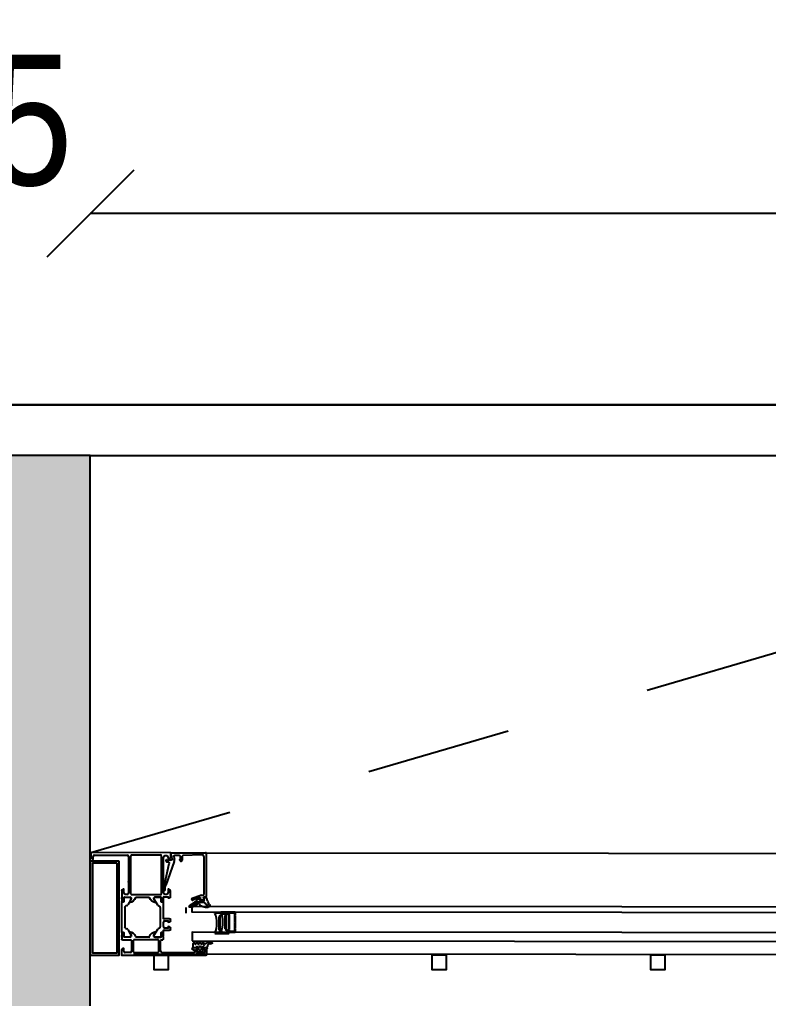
# Model space of a CAD drawing. Header units: metres. Extents: x 493 to 630, y -132 to -15.
# Drawn here: x 533.29 to 533.806, y -92.494 to -91.819 of the extents above; entities that cross this region are included whole.
import ezdxf

# ---------------------------------------------------------------- set-up
doc = ezdxf.new("R2010")
doc.units = ezdxf.units.M
doc.header["$MEASUREMENT"] = 0
doc.header["$PDMODE"] = 3
doc.linetypes.add('HIDDEN2', pattern=[0.1875, 0.125, -0.0625])
for name, color, linetype in [('a_caramida', 2, 'Continuous'), ('a_cote_50', 9, 'Continuous'), ('a_pereti_hasuri', 253, 'Continuous'), ('a_punctat', 40, 'HIDDEN2'), ('a_sticla', 4, 'Continuous'), ('a_tamplarie_ferestre', 6, 'Continuous'), ('a_vederi', 74, 'Continuous'), ('a_vederi subtiri', 124, 'Continuous')]:
    doc.layers.add(name, color=color, linetype=linetype)
doc.layers.add('a_suprafete', color=7, linetype='Continuous', plot=False)
doc.styles.get("Standard").update_dxf_attribs({"font": 'ARIALN.TTF'})
doc.dimstyles.new('50 cote', dxfattribs={"dimtxt": 0.09, "dimasz": 0.06, "dimexe": 0, "dimexo": 0, "dimgap": 0.018, "dimtad": 1, "dimdec": 1, "dimlfac": 100, "dimrnd": 0.5, "dimdsep": 46, "dimtxsty": 'Standard', "dimblk": 'OBLIQUE', "dimcen": 0.00045, "dimclrd": 256, "dimclrt": 4, "dimadec": 1, "dimazin": 0, "dimtfac": 1, "dimtdec": 1, "dimtix": 1, "dimtofl": 0, "dimtmove": 0, "dimatfit": 3, "dimldrblk": 'OBLIQUE', "dimfxl": 0, "dimtolj": 1, "dimtzin": 0, "dimarcsym": 0})

# ---------------------------------------------------------------- blocks, each defined once
blk = doc.blocks.new('_Oblique')
at = {"color": 0, "linetype": 'ByBlock', "lineweight": -2}
blk.add_line((-0.5, -0.5), (0.5, 0.5), dxfattribs=at)
blk = doc.blocks.new('*D600')
at = {"layer": 'a_cote_50', "lineweight": -2, "ltscale": 0.3}
blk.add_line((535.65332, -91.5592), (533.11332, -91.5592), dxfattribs=at)
at = {"layer": 'Defpoints', "color": 0, "ltscale": 0.3}
for p in [(533.11332, -91.5592), (535.65332, -92.03958), (533.11332, -92.11958)]:
    blk.add_point(p, dxfattribs=at)
at = {"layer": 'a_cote_50', "lineweight": -2, "ltscale": 0.3, "xscale": 0.06, "yscale": 0.06, "zscale": 0.06, "rotation": 180}
blk.add_blockref('_Oblique', (533.11332, -91.5592), dxfattribs=at)
at = {"layer": 'a_cote_50', "lineweight": -2, "ltscale": 0.3, "xscale": 0.06, "yscale": 0.06, "zscale": 0.06}
blk.add_blockref('_Oblique', (535.65332, -91.5592), dxfattribs=at)
at = {"layer": 'a_cote_50', "color": 4, "ltscale": 0.3, "insert": (534.38332, -91.49524), "char_height": 0.09, "attachment_point": 5}
blk.add_mtext('\\A1;254', dxfattribs=at)
blk = doc.blocks.new('*D612')
at = {"layer": 'a_cote_50', "lineweight": -2, "ltscale": 0.3}
blk.add_line((535.30832, -91.95253), (533.33832, -91.95253), dxfattribs=at)
at = {"layer": 'Defpoints', "color": 0, "ltscale": 0.3}
for p in [(533.33832, -91.95253), (533.33832, -92.11958), (535.30832, -92.11958)]:
    blk.add_point(p, dxfattribs=at)
at = {"layer": 'a_cote_50', "lineweight": -2, "ltscale": 0.3, "xscale": 0.06, "yscale": 0.06, "zscale": 0.06, "rotation": 180}
blk.add_blockref('_Oblique', (533.33832, -91.95253), dxfattribs=at)
at = {"layer": 'a_cote_50', "lineweight": -2, "ltscale": 0.3, "xscale": 0.06, "yscale": 0.06, "zscale": 0.06}
blk.add_blockref('_Oblique', (535.30832, -91.95253), dxfattribs=at)
at = {"layer": 'a_cote_50', "color": 4, "ltscale": 0.3, "char_height": 0.09, "attachment_point": 5}
for s, insert in [('\\A1;197', (534.32332, -91.88857)), ('\\A1;74', (534.32332, -92.01553))]:
    blk.add_mtext(s, dxfattribs=dict(at, insert=insert))
blk = doc.blocks.new('*D616')
at = {"layer": 'Defpoints', "color": 0, "ltscale": 0.3}
for p in [(533.11332, -91.95253), (533.11332, -92.11958), (533.33832, -92.11958)]:
    blk.add_point(p, dxfattribs=at)
at = {"layer": 'a_cote_50', "color": 4, "ltscale": 0.3, "insert": (533.22582, -91.88857), "char_height": 0.09, "attachment_point": 5}
blk.add_mtext('\\A1;22.5', dxfattribs=at)
blk = doc.blocks.new('__4FAFA3F2_FC5C_44BB_A64D_ECB77A95FE74_')
at = {"layer": 'a_vederi subtiri'}
for p, q in [((-125.45, 67), (-125.45, 71)), ((-125.01, 71), (-125.01, 67)), ((-125.01, 66.81), (-125.01, 70.75)), ((-124.7, 66.81), (-124.7, 70.75)), ((-124.36, 71.5), (-123.26, 71.5)), ((-124.36, 71.14), (-119.03, 71.14)), ((-123.26, 71.5), (-123.04, 71.25)), ((-123.04, 71.25), (-122.83, 71.5)), ((-122.83, 71.5), (-118.89, 71.5)), ((-118.01, 71.5), (-114.08, 71.5)), ((-117.87, 71.14), (-112.54, 71.14)), ((-114.08, 71.5), (-113.86, 71.25)), ((-113.86, 71.25), (-113.64, 71.5)), ((-113.64, 71.5), (-112.54, 71.5)), ((-112.2, 70.75), (-112.2, 66.81)), ((-111.89, 67), (-111.89, 71)), ((-111.89, 70.75), (-111.89, 66.81)), ((-111.45, 71), (-111.45, 67)), ((-125.45, 61.5), (-125.45, 67)), ((-125.01, 67), (-125.01, 66.81)), ((-124.82, 66.28), (-123.45, 64.72)), ((-123.45, 64.72), (-124.82, 66.28)), ((-123.23, 64.97), (-124.6, 66.53)), ((-113.91, 64.86), (-122.99, 64.86)), ((-122.99, 64.5), (-113.91, 64.5)), ((-113.91, 64.5), (-122.99, 64.5)), ((-112.3, 66.53), (-113.67, 64.97)), ((-113.45, 64.72), (-112.08, 66.28)), ((-112.08, 66.28), (-113.45, 64.72)), ((-111.89, 66.81), (-111.89, 67)), ((-111.45, 67), (-111.45, 61.5))]:
    blk.add_line(p, q, dxfattribs=at)
at = {"layer": 'a_vederi subtiri', "extrusion": (2e-16, 2e-16, -1)}
for centre, radius, start, end in [((125.23, 71.03), 0.221, 352.37185, 187.62815), ((124.31, 70.79), 0.708, 356.44057, 85.93128), ((124.33, 70.77), 0.368, 356.44057, 85.93128), ((118.45, 71.68), 0.787, 223.03501, 316.96499), ((118.45, 71.76), 0.512, 210.75551, 329.24449), ((112.59, 70.79), 0.708, 94.06872, 183.55943), ((112.57, 70.77), 0.368, 94.06872, 183.55943), ((111.67, 71.03), 0.221, 352.37185, 187.62815), ((125.23, 66.97), 0.221, 172.37185, 7.62815), ((125.23, 66.97), 0.221, 172.37185, 7.62815), ((118.45, 44.3), 18.57, 67.85274, 112.14726), ((124.2, 66.8), 0.808, 319.63799, 0.51725), ((124.2, 66.8), 0.808, 319.63799, 0.51725), ((124.28, 66.81), 0.42, 319.63799, 0.51725), ((122.98, 65.12), 0.618, 270.77303, 319.8915), ((122.98, 65.12), 0.618, 270.77303, 319.8915), ((122.99, 65.18), 0.321, 270.77303, 319.8915), ((113.91, 65.18), 0.321, 220.1085, 269.22697), ((113.92, 65.12), 0.618, 220.1085, 269.22697), ((113.92, 65.12), 0.618, 220.1085, 269.22697), ((112.62, 66.81), 0.42, 179.48275, 220.36201), ((112.7, 66.8), 0.808, 179.48275, 220.36201), ((112.7, 66.8), 0.808, 179.48275, 220.36201), ((111.67, 66.97), 0.221, 172.37185, 7.62815), ((111.67, 66.97), 0.221, 172.37185, 7.62815)]:
    blk.add_arc(centre, radius, start, end, dxfattribs=at)
blk = doc.blocks.new('tampalrie subsol')
at = {"layer": 'a_punctat', "ltscale": 0.5}
blk.add_line((533.33866, -92.39381), (534.28123, -92.11827), dxfattribs=at)
at = {"layer": 'a_sticla'}
for points in [[(533.40867, -92.43081), (534.29834, -92.43151), (534.29834, -92.43551), (533.40867, -92.43481)], [(533.40867, -92.45481), (534.29834, -92.45551), (534.29834, -92.44951), (533.40867, -92.44881)]]:
    blk.add_lwpolyline(points, close=True, dxfattribs=at)
at = {"layer": 'a_tamplarie_ferestre', "extrusion": (8.75965e-20, 1.5e-15, -1)}
blk.add_line((533.39382, -92.39383), (533.41789, -92.39383), dxfattribs=at)
at = {"layer": 'a_tamplarie_ferestre', "extrusion": (2.00012e-16, 2.00051e-16, -1)}
for points in [[(-533.39212, -92.39683), (-533.39212, -92.39833), (-533.39272, -92.39833), (-533.39382, -92.39723), (-533.39382, -92.39383), (-533.33866, -92.39381), (-533.33866, -92.39721), (-533.33976, -92.39831), (-533.34036, -92.39831), (-533.34036, -92.39651)], [(-533.34136, -92.39551), (-533.36382, -92.39553)], [(-533.36482, -92.39653), (-533.3648, -92.41359)], [(-533.3663, -92.42239), (-533.36632, -92.39593)], [(-533.36682, -92.39543), (-533.38682, -92.39543)], [(-533.38732, -92.39593), (-533.3873, -92.4224)], [(-533.3888, -92.4136), (-533.38882, -92.39683)], [(-533.38982, -92.39583), (-533.39112, -92.39583)], [(-533.3648, -92.41459), (-533.3648, -92.42159)], [(-533.3888, -92.4216), (-533.3888, -92.4146)], [(-533.36, -92.42009), (-533.36, -92.42459)], [(-533.3602, -92.42487), (-533.3602, -92.42532)], [(-533.3615, -92.42159), (-533.3615, -92.41909), (-533.361, -92.41909)], [(-533.36158, -92.42747), (-533.36158, -92.42471)], [(-533.36161, -92.4275), (-533.36161, -92.4251)], [(-533.3617, -92.42459), (-533.366, -92.42459)], [(-533.36212, -92.4246), (-533.36559, -92.4246)], [(-533.3638, -92.42259), (-533.3625, -92.42259)], [(-533.3665, -92.42509), (-533.3665, -92.42579), (-533.36512, -92.42819)], [(-533.3868, -92.4229), (-533.3668, -92.42289)], [(-533.37003, -92.42459), (-533.37876, -92.42459)], [(-533.38369, -92.4282), (-533.3823, -92.42579), (-533.3823, -92.42509)], [(-533.3828, -92.42459), (-533.3871, -92.42459)], [(-533.3867, -92.4246), (-533.38322, -92.4246)], [(-533.38719, -92.42751), (-533.3872, -92.42511)], [(-533.38722, -92.42471), (-533.38722, -92.42748)], [(-533.3886, -92.42532), (-533.3886, -92.42487)], [(-533.3891, -92.4243), (-533.3921, -92.4243), (-533.3921, -92.4251), (-533.3931, -92.4251)], [(-533.3911, -92.4226), (-533.3898, -92.4226)], [(-533.3926, -92.4191), (-533.3921, -92.4191), (-533.3921, -92.4216)], [(-533.3936, -92.4246), (-533.3936, -92.4201)], [(-533.36, -92.42559), (-533.36, -92.42747)], [(-533.36, -92.44838), (-533.36, -92.4283)], [(-533.3603, -92.42777), (-533.36128, -92.42777)], [(-533.3605, -92.4278), (-533.36131, -92.4278)], [(-533.3622, -92.43171), (-533.3622, -92.44498)], [(-533.3636, -92.43034), (-533.3627, -92.43084)], [(-533.36629, -92.42613), (-533.36419, -92.42977)], [(-533.38252, -92.42613), (-533.38462, -92.42977)], [(-533.38353, -92.42839), (-533.38357, -92.42839)], [(-533.38521, -92.43034), (-533.38609, -92.43084)], [(-533.3866, -92.43171), (-533.3866, -92.44498)], [(-533.3883, -92.42781), (-533.38749, -92.42781)], [(-533.38752, -92.42778), (-533.3885, -92.42778)], [(-533.3888, -92.42748), (-533.3888, -92.4256)], [(-533.3931, -92.4394), (-533.3888, -92.4394), (-533.3888, -92.42831)], [(-533.3888, -92.4449), (-533.3888, -92.4419)], [(-533.3898, -92.4409), (-533.3921, -92.4409), (-533.3921, -92.4419), (-533.39286, -92.44169)], [(-533.39286, -92.4451), (-533.3921, -92.4449), (-533.3921, -92.4459), (-533.3898, -92.4459)], [(-533.3936, -92.44073), (-533.3936, -92.4399)], [(-533.36, -92.44921), (-533.36, -92.45109)], [(-533.36, -92.45209), (-533.36, -92.45359)], [(-533.3602, -92.45137), (-533.3602, -92.45182)], [(-533.36128, -92.44891), (-533.3603, -92.44891)], [(-533.36131, -92.44888), (-533.3605, -92.44888)], [(-533.36158, -92.45197), (-533.36158, -92.44921)], [(-533.36161, -92.45158), (-533.36161, -92.44918)], [(-533.366, -92.45209), (-533.3617, -92.45209)], [(-533.36559, -92.45208), (-533.36211, -92.45208)], [(-533.3627, -92.44585), (-533.3636, -92.44635)], [(-533.36419, -92.44692), (-533.36629, -92.45055)], [(-533.36512, -92.4485), (-533.3665, -92.45089), (-533.3665, -92.45159)], [(-533.3788, -92.45209), (-533.37, -92.45209)], [(-533.3823, -92.45159), (-533.3823, -92.45089), (-533.38368, -92.4485)], [(-533.38461, -92.44692), (-533.38252, -92.45055)], [(-533.3871, -92.4521), (-533.3828, -92.45209)], [(-533.38322, -92.45208), (-533.38669, -92.45208)], [(-533.38609, -92.44585), (-533.38521, -92.44635)], [(-533.38719, -92.45159), (-533.38719, -92.44919)], [(-533.38722, -92.44922), (-533.38722, -92.45198)], [(-533.38749, -92.44889), (-533.3883, -92.44889)], [(-533.3885, -92.44892), (-533.38752, -92.44892)], [(-533.3886, -92.45182), (-533.3886, -92.45137)], [(-533.3888, -92.44839), (-533.3888, -92.4474), (-533.3931, -92.4474)], [(-533.3888, -92.4511), (-533.3888, -92.44922)], [(-533.3888, -92.4535), (-533.3888, -92.4521)], [(-533.3936, -92.4469), (-533.3936, -92.44606)], [(-533.3605, -92.45409), (-533.3663, -92.45409)], [(-533.3668, -92.45459), (-533.3668, -92.46179)], [(-533.3682, -92.46249), (-533.3682, -92.45429)], [(-533.3687, -92.45379), (-533.3849, -92.45379)], [(-533.3854, -92.45429), (-533.3854, -92.46249)], [(-533.3868, -92.46165), (-533.3868, -92.4545)], [(-533.3873, -92.454), (-533.3883, -92.454)], [(-533.3615, -92.46179), (-533.3615, -92.46009), (-533.3609, -92.46009), (-533.3598, -92.46119), (-533.3598, -92.46459), (-533.4183, -92.4646)], [(-533.3658, -92.46279), (-533.3625, -92.46279)], [(-533.3849, -92.46299), (-533.3687, -92.46299)], [(-533.4097, -92.463), (-533.3938, -92.463), (-533.38775, -92.46265)], [(-533.4087, -92.4601), (-533.4087, -92.4603)], [(-533.412, -92.4596), (-533.4092, -92.4596)], [(-533.4092, -92.4608), (-533.4097, -92.4608)], [(-533.4102, -92.4613), (-533.4102, -92.4625)], [(-533.4115, -92.4623), (-533.4115, -92.4606), (-533.4125, -92.4606), (-533.4125, -92.4601)], [(-533.4165, -92.4633), (-533.4125, -92.4633)], [(-533.4165, -92.4601), (-533.4165, -92.4606), (-533.4175, -92.4606), (-533.4175, -92.4623)], [(-533.4183, -92.4596), (-533.417, -92.4596)], [(-533.4188, -92.4641), (-533.4188, -92.4601)]]:
    blk.add_lwpolyline(points, dxfattribs=at)
at = {"layer": 'a_tamplarie_ferestre', "extrusion": (8.75965e-20, 1.5e-15, -1)}
for points in [[(-533.39481, -92.39778), (-533.3941, -92.39516)], [(-533.39599, -92.39642), (-533.39651, -92.39836)], [(-533.4, -92.39579), (-533.39647, -92.39579)], [(-533.40027, -92.39932), (-533.3999, -92.39869), (-533.4005, -92.39869), (-533.4005, -92.39629)], [(-533.41839, -92.39429), (-533.41838, -92.4241)], [(-533.3908, -92.39982), (-533.3908, -92.39888)], [(-533.39091, -92.39878), (-533.39375, -92.39904)], [(-533.38899, -92.41796), (-533.38899, -92.41467)], [(-533.38939, -92.41979), (-533.38939, -92.41867)], [(-533.4087, -92.42531), (-533.41469, -92.42313)], [(-533.4137, -92.42487), (-533.40905, -92.42657)], [(-533.41637, -92.4251), (-533.41637, -92.4261)], [(-533.41787, -92.4246), (-533.41687, -92.4246)], [(-533.40837, -92.4261), (-533.40837, -92.42578)], [(-533.41437, -92.4261), (-533.41437, -92.42534)], [(-533.41587, -92.4266), (-533.41487, -92.4266)]]:
    blk.add_lwpolyline(points, dxfattribs=at)
for points in [[(-533.41487, -92.4231), (-533.41638, -92.4231, -0.414205), (-533.41688, -92.4226), (-533.41689, -92.39686, -0.426752), (-533.41532, -92.39536), (-533.40228, -92.39577, -0.401735), (-533.4018, -92.39627), (-533.4018, -92.3991)], [(-533.38917, -92.4146), (-533.38951, -92.41498, -0.49304), (-533.38982, -92.41502), (-533.39282, -92.40127, -0.637079), (-533.39251, -92.40042), (-533.39126, -92.40032)], [(-533.39612, -92.39981), (-533.39048, -92.41621, -0.198912), (-533.38989, -92.41763), (-533.38989, -92.41979)]]:
    blk.add_lwpolyline(points, format="xyb", dxfattribs=at)
at = {"layer": 'a_tamplarie_ferestre'}
for points in [[(533.35832, -92.39961), (533.33832, -92.39961), (533.3383, -92.46458), (533.3583, -92.46458)], [(533.35682, -92.40111), (533.33982, -92.40111), (533.3398, -92.46308), (533.3568, -92.46308)]]:
    blk.add_lwpolyline(points, close=True, dxfattribs=at)
for centre, radius, start, end in [((533.34136, -92.39651), 0.001, 89.99997, 179.99345), ((533.36382, -92.39653), 0.001, 359.997, 89.99631), ((533.36682, -92.39593), 0.0005, 89.99697, 179.99634), ((533.38682, -92.39593), 0.0005, 359.99697, 89.99634), ((533.38982, -92.39683), 0.001, 89.99979, 179.99395), ((533.39112, -92.39683), 0.001, 0.00204, 89.9917), ((533.41789, -92.39433), 0.0005, 359.99687, 89.99634), ((533.3909, -92.39888), 0.0001, 84.94328, 179.99665), ((533.3913, -92.39982), 0.0005, 179.99682, 264.99689), ((533.39506, -92.39875), 0.0015, 314.99586, 14.99645), ((533.401, -92.39898), 0.000809, 205.09356, 351.17728), ((533.36428, -92.41409), 0.000725, 316.39252, 43.60079), ((533.38933, -92.4141), 0.000725, 136.38508, 223.60823), ((533.38909, -92.41467), 0.0001, 42.1407, 179.99665), ((533.38931, -92.41797), 0.000319, 178.9604, 239.24281), ((533.35993, -92.42486), 0.000279, 358.83206, 73.57678), ((533.3625, -92.42159), 0.001, 179.99773, 269.99547), ((533.3617, -92.42471), 0.00012, 89.99655, 179.99665), ((533.36212, -92.42511), 0.000505, 89.42908, 179.42969), ((533.3638, -92.42159), 0.001, 269.99487, 359.99843), ((533.36545, -92.42559), 0.001, 327.26964, 81.81505), ((533.366, -92.42509), 0.0005, 359.99605, 89.99813), ((533.3668, -92.42239), 0.0005, 179.99697, 269.99634), ((533.37003, -92.42509), 0.0005, 89.99665, 163.04225), ((533.37876, -92.42509), 0.0005, 17.28621, 89.99665), ((533.3828, -92.42509), 0.0005, 89.99518, 179.99726), ((533.3868, -92.4224), 0.0005, 269.99697, 359.99634), ((533.3871, -92.42471), 0.00012, 359.99665, 89.99675), ((533.38888, -92.42486), 0.000279, 106.41653, 181.16124), ((533.3898, -92.4216), 0.001, 180.00002, 269.99329), ((533.3891, -92.4246), 0.0003, 90.02579, 179.97102), ((533.38964, -92.4198), 0.00025, 176.44126, 3.55205), ((533.3911, -92.4216), 0.001, 270.00167, 359.99165), ((533.41487, -92.4236), 0.0005, 89.99665, 110.00691), ((533.41788, -92.4241), 0.0005, 269.99781, 359.99572), ((533.35993, -92.42533), 0.000279, 286.42125, 1.15952), ((533.3605, -92.4283), 0.0005, 89.99635, 179.99696), ((533.36289, -92.42902), 0.0015, 297.99091, 329.99666), ((533.3856, -92.43171), 0.001, 359.99417, 60.68782), ((533.38749, -92.42751), 0.0003, 179.99417, 269.99417), ((533.38888, -92.42533), 0.000279, 178.83378, 253.57206), ((533.40887, -92.42578), 0.0005, 110.00691, 179.99665), ((533.40887, -92.4261), 0.0005, 179.99665, 290.00807), ((533.41487, -92.4261), 0.0005, 179.99754, 269.99576), ((533.41587, -92.4261), 0.0005, 269.99735, 359.99618), ((533.3856, -92.44498), 0.001, 299.30053, 359.99417), ((533.3898, -92.4419), 0.001, 90.00296, 179.98991), ((533.3898, -92.4449), 0.001, 179.99518, 269.99857), ((533.3605, -92.44838), 0.0005, 179.99635, 269.99696), ((533.35992, -92.45136), 0.000279, 358.83378, 73.57206), ((533.35992, -92.45183), 0.000279, 286.41653, 1.16124), ((533.3617, -92.45197), 0.00012, 179.99665, 269.99665), ((533.36211, -92.45158), 0.0005, 179.99635, 269.99696), ((533.36289, -92.44767), 0.0015, 29.99665, 62.0024), ((533.36545, -92.45109), 0.001, 278.17826, 32.72367), ((533.366, -92.45159), 0.0005, 269.99665, 359.99665), ((533.37, -92.45159), 0.0005, 197.74365, 269.99665), ((533.3788, -92.45159), 0.0005, 269.99665, 342.24966), ((533.3828, -92.45159), 0.0005, 179.99665, 269.99665), ((533.3871, -92.45198), 0.00012, 269.99665, 359.99665), ((533.38749, -92.44919), 0.0003, 89.99417, 179.99417), ((533.38888, -92.45136), 0.000279, 106.42125, 181.15952), ((533.38888, -92.45183), 0.000279, 178.83206, 253.57678), ((533.3663, -92.45459), 0.0005, 359.99624, 89.99707), ((533.3687, -92.45429), 0.0005, 89.99665, 179.99665), ((533.3849, -92.45429), 0.0005, 359.99665, 89.99665), ((533.3873, -92.4545), 0.0005, 89.99665, 179.99665), ((533.3625, -92.46179), 0.001, 179.99487, 269.99843), ((533.3658, -92.46179), 0.001, 269.99779, 359.99552), ((533.3687, -92.46249), 0.0005, 179.99665, 269.99665), ((533.3849, -92.46249), 0.0005, 269.99665, 359.99665), ((533.3878, -92.46165), 0.001, 179.99598, 266.72738), ((533.4097, -92.4613), 0.0005, 359.99697, 89.99634), ((533.4097, -92.4625), 0.0005, 269.99624, 359.99708), ((533.4125, -92.4623), 0.001, 179.99394, 269.99761), ((533.4165, -92.4623), 0.001, 269.99913, 359.99418)]:
    blk.add_arc(centre, radius, start, end, dxfattribs=at)
at = {"layer": 'a_tamplarie_ferestre', "extrusion": (8.75965e-20, 1.5e-15, -1)}
for centre, radius, start, end in [((-533.39384, -92.39804), 0.001, 165.00317, 275.00343), ((-533.39362, -92.39529), 0.0005, 113.24295, 164.99885), ((-533.39647, -92.39629), 0.0005, 345.00404, 90.00049), ((-533.4, -92.39629), 0.0005, 90.00323, 180.00367), ((-533.38889, -92.41867), 0.0005, 120.75719, 180.00336), ((-533.41387, -92.42534), 0.0005, 70.06494, 179.9605), ((-533.41687, -92.4251), 0.0005, 0.00312, 90.00357)]:
    blk.add_arc(centre, radius, start, end, dxfattribs=at)
at = {"layer": 'a_tamplarie_ferestre', "extrusion": (2.00012e-16, 2.00051e-16, -1)}
for centre, radius, start, end in [((-533.361, -92.42009), 0.001, 0.00531, 90.00138), ((-533.36488, -92.42352), 0.00488, 196.95775, 265.66369), ((-533.38394, -92.42348), 0.00492, 274.74019, 342.71379), ((-533.38336, -92.42559), 0.001, 327.27881, 81.82422), ((-533.3867, -92.42511), 0.0005, 90.00552, 180.00613), ((-533.3926, -92.4201), 0.001, 90.00836, 179.99833), ((-533.3931, -92.4246), 0.0005, 180.0007, 270.00687), ((-533.3603, -92.42747), 0.0003, 270.00335, 0.00335), ((-533.36128, -92.42747), 0.0003, 180.00335, 270.00335), ((-533.36131, -92.4275), 0.0003, 180.00335, 270.00335), ((-533.3632, -92.43171), 0.001, 0.00339, 60.00346), ((-533.36524, -92.42826), 0.000137, 265.66369, 30.00326), ((-533.38357, -92.42826), 0.000139, 155.94308, 266.61652), ((-533.38592, -92.42902), 0.0015, 298.00008, 330.00583), ((-533.38752, -92.42748), 0.0003, 270.00335, 0.00335), ((-533.3883, -92.42831), 0.0005, 90.00583, 180.00583), ((-533.3885, -92.42748), 0.0003, 180.00335, 270.00335), ((-533.3632, -92.44498), 0.001, 300.00323, 0.0033), ((-533.3926, -92.44073), 0.001, 180.03853, 254.95229), ((-533.3926, -92.44607), 0.001, 105.06615, 179.95813), ((-533.3931, -92.4399), 0.0005, 90.00503, 180.00079), ((-533.3603, -92.44921), 0.0003, 0.00335, 90.00335), ((-533.36128, -92.44921), 0.0003, 90.00335, 180.00335), ((-533.36131, -92.44918), 0.0003, 90.00335, 180.00335), ((-533.36524, -92.44843), 0.000138, 330.00335, 95.62592), ((-533.36476, -92.45327), 0.005, 95.62592, 162.25635), ((-533.38404, -92.45327), 0.005, 17.75034, 84.38077), ((-533.38336, -92.45109), 0.001, 278.18743, 32.73284), ((-533.38356, -92.44843), 0.000138, 84.38077, 210.00335), ((-533.38591, -92.44767), 0.0015, 30.00582, 62.01157), ((-533.38669, -92.45159), 0.0005, 180.00552, 270.00613), ((-533.38752, -92.44922), 0.0003, 0.00335, 90.00335), ((-533.3883, -92.44839), 0.0005, 180.00583, 270.00583), ((-533.3885, -92.44922), 0.0003, 90.00335, 180.00335), ((-533.3931, -92.4469), 0.0005, 180.00675, 270.00082), ((-533.3605, -92.45359), 0.0005, 270.00176, 0.00493), ((-533.3883, -92.4535), 0.0005, 180.00335, 270.00335), ((-533.4092, -92.4601), 0.0005, 0.00176, 90.00493), ((-533.4092, -92.4603), 0.0005, 270.00187, 0.00482), ((-533.412, -92.4601), 0.0005, 90.00893, 179.99776), ((-533.417, -92.4601), 0.0005, 359.99753, 90.00567), ((-533.4183, -92.4601), 0.0005, 90.00293, 180.00376), ((-533.4183, -92.4641), 0.0005, 180.00293, 270.00376)]:
    blk.add_arc(centre, radius, start, end, dxfattribs=at)
at = {"layer": 'a_vederi subtiri'}
blk.add_line((533.4045, -92.4356), (533.4045, -92.4316), dxfattribs=at)
for points in [[(533.39876, -92.39382), (534.29029, -92.39464), (534.29029, -92.33951), (534.19939, -92.33951), (534.19939, -92.34683), (534.27071, -92.34683), (534.27071, -92.39451)], [(533.41843, -92.42505), (533.41704, -92.42532)], [(533.40992, -92.42975), (533.41202, -92.4282)], [(533.41202, -92.4282), (533.40992, -92.42975)], [(533.41262, -92.428), (533.41665, -92.428)], [(533.41665, -92.428), (533.41262, -92.428)], [(533.41349, -92.4255), (533.41323, -92.4255)], [(533.41414, -92.4267), (533.41377, -92.42569)], [(533.41661, -92.4269), (533.41442, -92.4269)], [(533.4168, -92.42566), (533.41691, -92.42656)], [(533.41764, -92.43155), (533.4197, -92.43155)], [(533.41922, -92.42721), (533.41879, -92.42528)], [(533.41974, -92.43105), (533.41976, -92.43154)], [(533.41976, -92.43155), (533.41974, -92.43106)], [(534.28384, -92.46451), (533.36826, -92.46382)]]:
    blk.add_lwpolyline(points, dxfattribs=at)
at = {"layer": 'a_vederi subtiri', "extrusion": (2.00018e-16, 3.00051e-16, -1)}
for points in [[(-533.40971, -92.45598), (-533.40905, -92.457), (-533.40905, -92.459)], [(-533.41068, -92.45673), (-533.41042, -92.45606)], [(-533.41168, -92.45607), (-533.41142, -92.45673)], [(-533.41268, -92.45673), (-533.41242, -92.45607)], [(-533.41325, -92.4609), (-533.41325, -92.459)], [(-533.41368, -92.45607), (-533.41342, -92.45673)], [(-533.41375, -92.4585), (-533.41435, -92.4585)], [(-533.41468, -92.45673), (-533.41442, -92.45607)], [(-533.41485, -92.459), (-533.41485, -92.4609)], [(-533.41568, -92.45607), (-533.41542, -92.45673)], [(-533.41645, -92.4569), (-533.41645, -92.45621)], [(-533.41793, -92.45657), (-533.41732, -92.45723)], [(-533.41895, -92.4598), (-533.41903, -92.45883)], [(-533.42209, -92.4558), (-533.41969, -92.4558)], [(-533.42101, -92.45678), (-533.42208, -92.45665)], [(-533.40935, -92.4593), (-533.41145, -92.4593)], [(-533.41184, -92.46141), (-533.41288, -92.46245)], [(-533.41245, -92.4593), (-533.41245, -92.46061)], [(-533.41323, -92.4626), (-533.41487, -92.4626)], [(-533.41435, -92.4614), (-533.41375, -92.4614)], [(-533.41522, -92.46245), (-533.41626, -92.46141)], [(-533.41565, -92.46061), (-533.41565, -92.4593)], [(-533.41665, -92.4593), (-533.41855, -92.4593), (-533.41855, -92.4602)]]:
    blk.add_lwpolyline(points, dxfattribs=at)
at = {"layer": 'a_vederi subtiri', "extrusion": (3.66023e-24, 6.27398e-20, -1)}
for centre, radius, start, end in [((-533.41849, -92.42535), 0.0003, 77.64686, 167.23812), ((-533.40737, -92.43084), 0.000698, 353.55082, 73.06219), ((-533.40631, -92.42483), 0.0061, 233.70018, 266.60584), ((-533.40737, -92.43085), 0.000698, 269.60582, 353.55082), ((-533.40741, -92.42456), 0.00699, 218.57187, 270.33598), ((-533.42249, -92.43722), 0.015, 43.77522, 50.99512), ((-533.41262, -92.429), 0.001, 52.98787, 90.00335), ((-533.41323, -92.4258), 0.0003, 50.99512, 90.00335), ((-533.41349, -92.4258), 0.0003, 90.00335, 160.0159), ((-533.41748, -92.42738), 0.00413, 276.36021, 335.88689), ((-533.41665, -92.429), 0.001, 90.00335, 158.60689), ((-533.41709, -92.42562), 0.0003, 351.88535, 79.00925), ((-533.41764, -92.42855), 0.003, 269.98646, 282.01716), ((-533.42106, -92.42667), 0.004, 297.72365, 330.67465), ((-533.41874, -92.4311), 0.001, 117.72365, 177.27835), ((-533.41967, -92.43039), 0.00116, 265.47176, 268.25109), ((-533.41967, -92.43039), 0.00116, 135.57263, 265.47176)]:
    blk.add_arc(centre, radius, start, end, dxfattribs=at)
at = {"layer": 'a_vederi subtiri'}
for centre, radius, start, end in [((533.40631, -92.42484), 0.0061, 273.39416, 306.29982), ((533.39981, -92.41558), 0.01634, 296.73601, 316.44552), ((533.41262, -92.429), 0.001, 89.99665, 127.01213), ((533.41325, -92.42921), 0.000476, 17.91272, 141.42813), ((533.41442, -92.4266), 0.0003, 199.99649, 269.99665), ((533.41661, -92.4266), 0.0003, 269.99665, 7.20433), ((533.41665, -92.429), 0.001, 21.39311, 89.99665), ((533.42106, -92.42668), 0.004, 209.32535, 242.27635), ((533.41874, -92.4311), 0.001, 2.72165, 62.27635), ((533.42417, -92.42608), 0.00508, 192.84854, 223.55537), ((533.41105, -92.45658), 0.0004, 200.96206, 339.03125), ((533.41195, -92.4593), 0.0005, 0.05325, 179.94006), ((533.41305, -92.45658), 0.0004, 200.96206, 339.03125), ((533.41375, -92.459), 0.0005, 89.99634, 179.99697), ((533.41435, -92.459), 0.0005, 0.01299, 89.98031), ((533.41505, -92.45658), 0.0004, 200.96206, 339.03125), ((533.41615, -92.4593), 0.0005, 0.05328, 179.94002), ((533.41695, -92.4569), 0.0005, 180.05448, 317.95871), ((533.42127, -92.45901), 0.00225, 96.7184, 175.3978), ((533.41215, -92.46061), 0.0003, 260.25869, 359.99665), ((533.41375, -92.4609), 0.0005, 180.01629, 269.97702), ((533.41435, -92.4609), 0.0005, 270.01713, 359.97618), ((533.41595, -92.46061), 0.0003, 179.99665, 279.7363)]:
    blk.add_arc(centre, radius, start, end, dxfattribs=at)
at = {"layer": 'a_vederi subtiri', "extrusion": (2.00018e-16, 3.00051e-16, -1)}
for centre, radius, start, end in [((-533.40935, -92.459), 0.000299, 269.77297, 0.23372), ((-533.41005, -92.4562), 0.0004, 33.17811, 159.03794), ((-533.41205, -92.45621), 0.0004, 20.96875, 159.03794), ((-533.41405, -92.45621), 0.0004, 20.96875, 159.03794), ((-533.41605, -92.45621), 0.0004, 20.96875, 180.00335), ((-533.41969, -92.4582), 0.0024, 42.67688, 90.00335), ((-533.42209, -92.45623), 0.000426, 90.20706, 270.87615), ((-533.41205, -92.4612), 0.0003, 315.11466, 99.74131), ((-533.41323, -92.4621), 0.0005, 270.00335, 315.00324), ((-533.41487, -92.4621), 0.0005, 225.00346, 270.00335), ((-533.41605, -92.4612), 0.0003, 80.2637, 224.89375), ((-533.41855, -92.4598), 0.000399, 179.90805, 270.09864)]:
    blk.add_arc(centre, radius, start, end, dxfattribs=at)
at = {"xscale": -0.001000000000008328, "yscale": 0.001000000000008328, "zscale": 0.001000000000008328}
for p, rotation in [((533.36283, -92.32414), 269.9966540607937), ((533.36699, -92.32336), 270.0033459392066)]:
    blk.add_blockref('__4FAFA3F2_FC5C_44BB_A64D_ECB77A95FE74_', p, dxfattribs=dict(at, rotation=rotation))

msp = doc.modelspace()

# ---------------------------------------------------------------- hatches: boundary and pattern name
at = {"layer": 'a_pereti_hasuri', "ltscale": 0.3}
h = msp.add_hatch(dxfattribs=at)
h.set_pattern_fill('ANSI33', color=256, scale=0.25, style=0)
h.set_pattern_definition([(45, (-4876.954644, 8292.469365), (-0.04419417382, 0.04419417382), []), (45, (-4876.91045, 8292.469365), (-0.04419417382, 0.04419417382), [0.03125, -0.015625])])
h.paths.add_polyline_path([(529.29332, -92.79458), (529.29312, -92.13958), (529.58812, -92.13958), (529.58812, -91.72958), (529.73312, -91.72958), (529.73312, -91.52958), (529.85812, -91.52958), (529.97832, -91.52958), (529.97832, -91.67958), (530.12832, -91.67958), (530.12832, -92.09958), (530.33332, -92.09958), (530.33332, -92.79458)])
h.paths.add_polyline_path([(533.33832, -92.79458), (533.33832, -92.11958), (533.11332, -92.11958), (533.11332, -91.69958), (532.66832, -91.69958), (532.66832, -92.09958), (532.30332, -92.09958), (532.30332, -92.79458)])
h.paths.add_polyline_path([(536.36832, -92.79458), (536.36832, -92.14458), (536.10832, -92.14458), (536.10832, -91.69958), (535.65332, -91.69958), (535.65332, -92.03958), (535.49332, -92.03958), (535.49332, -92.11958), (535.30832, -92.11958), (535.30832, -92.79458)])
h.paths.add_polyline_path([(539.34832, -92.79458), (539.34832, -92.12458), (539.11832, -92.12458), (539.11832, -91.69458), (538.66832, -91.69458), (538.66832, -92.14458), (538.32832, -92.14458), (538.32832, -92.79458)])
h.paths.add_polyline_path([(541.63832, -90.25458), (541.63832, -92.12458), (541.31832, -92.12458), (541.31832, -92.79458), (542.39332, -92.79458), (542.39332, -91.86943), (541.72332, -91.86943), (541.72332, -90.25458)])

# ---------------------------------------------------------------- linework, layer by layer
at = {"layer": 'a_caramida', "ltscale": 0.3}
msp.add_lwpolyline([(533.33832, -92.79458), (533.33832, -92.11958), (533.11332, -92.11958), (533.11332, -91.69958), (532.66832, -91.69958), (532.66832, -92.09958), (532.30332, -92.09958), (532.30332, -92.79458)], close=True, dxfattribs=at)
at = {"layer": 'a_cote_50', "ltscale": 0.3}
for points in [[(533.39221, -92.46458), (533.38221, -92.46458), (533.38221, -92.47458), (533.39221, -92.47458)], [(533.58415, -92.46458), (533.57415, -92.46458), (533.57415, -92.47458), (533.58415, -92.47458)], [(533.73498, -92.46458), (533.72498, -92.46458), (533.72498, -92.47458), (533.73498, -92.47458)]]:
    msp.add_lwpolyline(points, close=True, dxfattribs=at)
at = {"layer": 'a_suprafete', "ltscale": 0.3}
msp.add_lwpolyline([(530.16332, -92.06458), (532.63332, -92.06458), (532.63332, -91.66458), (533.14832, -91.66458), (533.14832, -92.08458), (535.45832, -92.08458), (535.45832, -92.00458), (535.61832, -92.00458), (535.61832, -91.66458), (536.14332, -91.66458), (536.14332, -92.10958), (536.61034, -92.10958), (536.61034, -92.14458), (538.10034, -92.14458), (538.10034, -92.10958), (538.63332, -92.10958), (538.63332, -91.65958), (539.15332, -91.65958), (539.15332, -92.08958), (541.60332, -92.08958)], dxfattribs=at)
at = {"layer": 'a_vederi', "ltscale": 0.3}
msp.add_lwpolyline([(536.61034, -92.14458), (536.61034, -92.10958), (536.14332, -92.10958), (536.14332, -91.66458), (535.61832, -91.66458), (535.61832, -92.00458), (535.45832, -92.00458), (535.45832, -92.08458), (533.14832, -92.08458), (533.14832, -91.66458), (532.63332, -91.66458), (532.63332, -92.06458), (532.30332, -92.06458), (530.16332, -92.06458), (530.16332, -91.64458), (530.01332, -91.64458), (530.01332, -91.49458), (529.89312, -91.49458), (529.85812, -91.49458)], dxfattribs=at)
msp.add_lwpolyline([(533.33832, -92.11958), (535.30832, -92.11958), (535.30832, -92.79458), (533.33832, -92.79458)], close=True, dxfattribs=at)

# ---------------------------------------------------------------- block references
at = {"layer": 'a_tamplarie_ferestre'}
msp.add_blockref('tampalrie subsol', (0, 0), dxfattribs=at)

# ---------------------------------------------------------------- dimensions: what is measured, and where the dimension line sits
at = {"layer": 'a_cote_50', "ltscale": 0.3}
dim = msp.add_linear_dim(base=(533.11332, -91.5592), p1=(535.65332, -92.03958), p2=(533.11332, -92.11958), dimstyle='50 cote', override={"dimtmove": 1}, dxfattribs=at)
dim.commit()
dim.dimension.update_dxf_attribs({"geometry": '*D600', "text_midpoint": (534.38332, -91.49524)})
dim = msp.add_linear_dim(base=(533.11332, -91.95253), p1=(533.33832, -92.11958), p2=(533.11332, -92.11958), dimstyle='50 cote', dxfattribs=at)
dim.commit()
dim.dimension.update_dxf_attribs({"geometry": '*D616', "text_midpoint": (533.22582, -91.88857)})
dim = msp.add_linear_dim(base=(533.33832, -91.95253), p1=(535.30832, -92.11958), p2=(533.33832, -92.11958), text='<>\\X74', dimstyle='50 cote', override={"dimtmove": 1}, dxfattribs=at)
dim.commit()
dim.dimension.update_dxf_attribs({"geometry": '*D612', "text_midpoint": (534.32332, -91.95253)})

doc.saveas('drawing.dxf')
